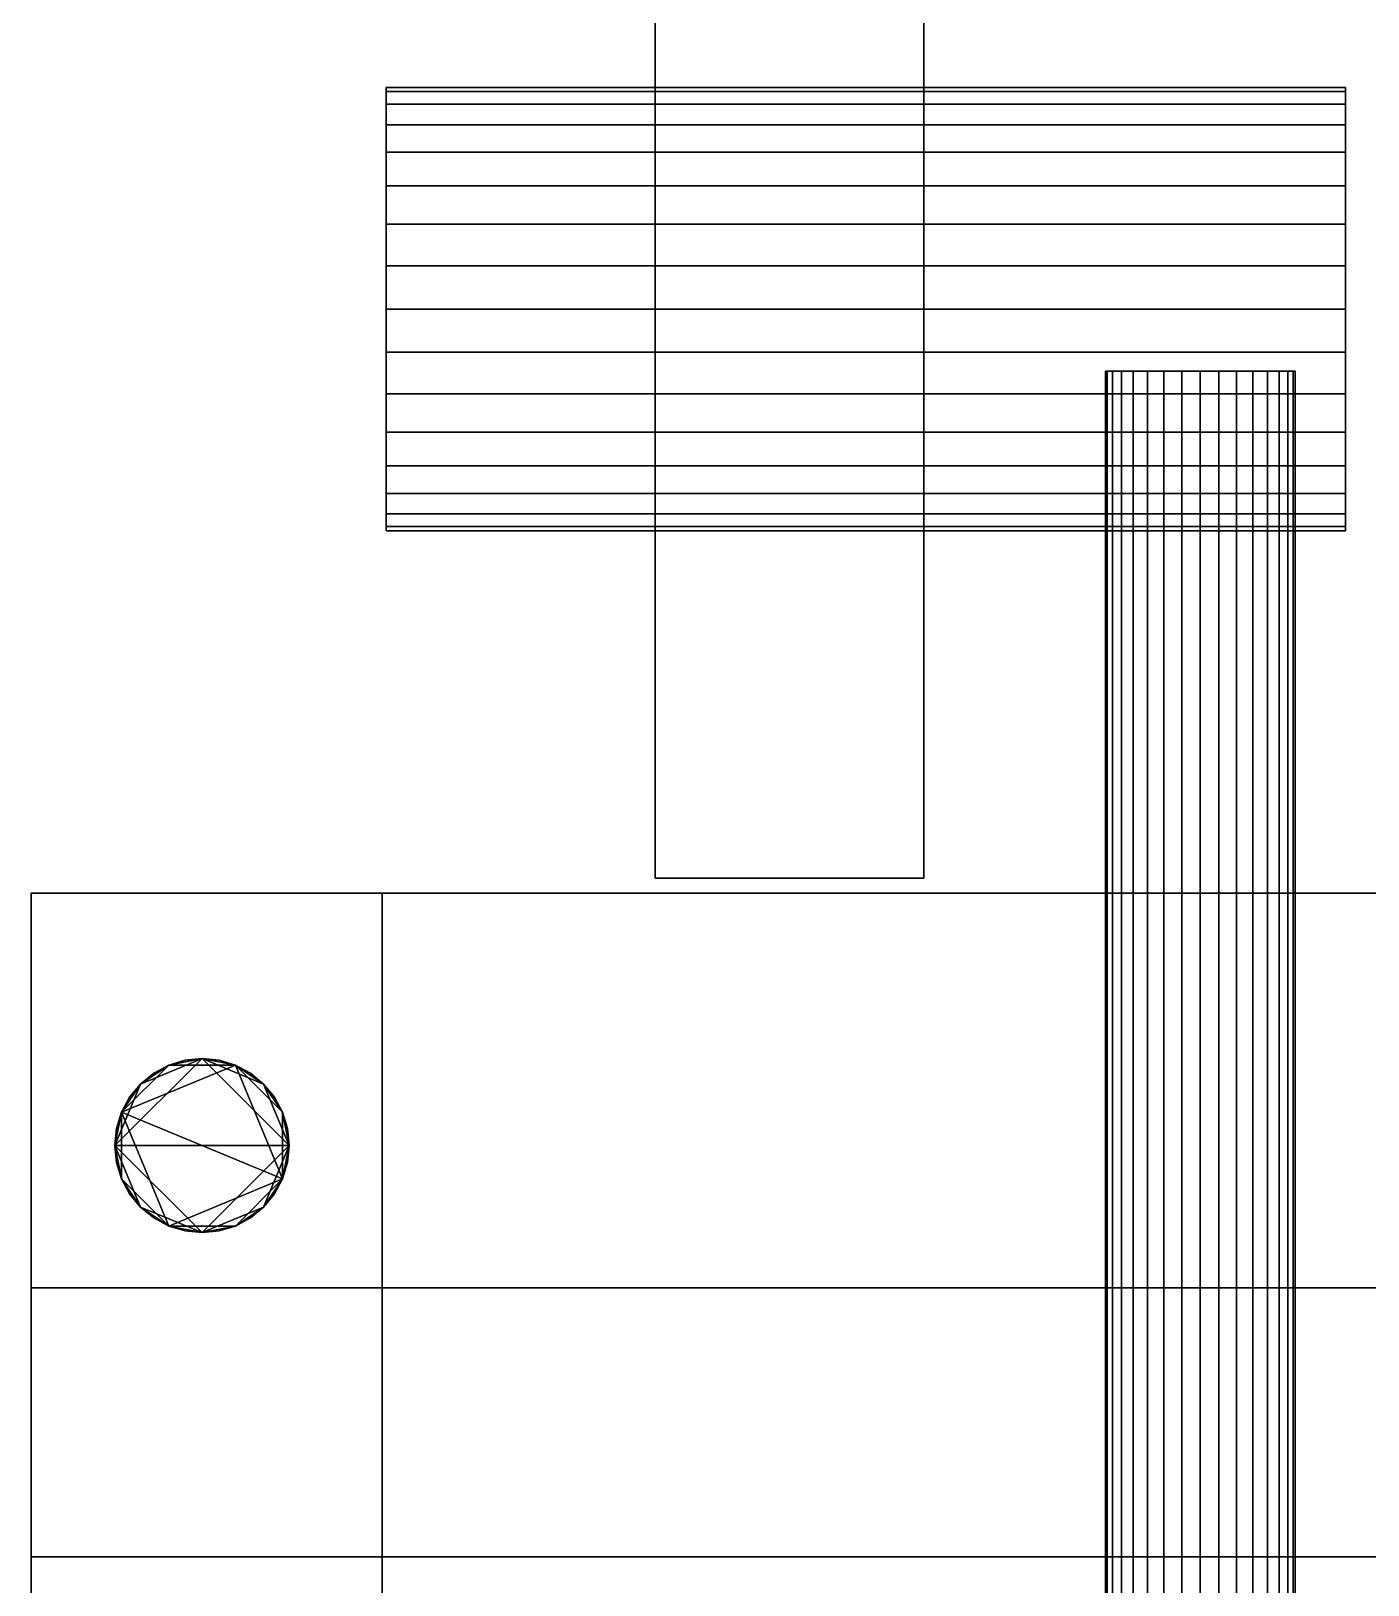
# Model space of a CAD drawing. Header units: metres. Extents: x 0 to 34.6, y -10.7 to 20.6.
# Drawn here: x 0.0989 to 0.1747, y 0.6158 to 0.7039 of the extents above; entities that cross this region are included whole.
import ezdxf

# ---------------------------------------------------------------- set-up
doc = ezdxf.new("R2010")
doc.units = ezdxf.units.M
doc.header["$MEASUREMENT"] = 0
doc.layers.get('0').update_dxf_attribs({"linetype": 'CONTINUOUS'})

msp = doc.modelspace()

# ---------------------------------------------------------------- linework, layer by layer
for points in [[(0.134305, 2.197049, 2.5), (0.134305, 2.197049, 2.5), (0.134305, 0.655839, 2.5)], [(0.149544, 2.197049, 2.5), (0.134305, 2.197049, 2.5), (0.134305, 0.655839, 2.5), (0.149544, 0.655839, 2.5)], [(0.134305, 2.197049, 2.5), (0.149544, 2.197049, 2.5), (0.149544, 0.655839, 2.5), (0.134305, 0.655839, 2.5)], [(0.119066, 0.699724, 2.5), (0.119066, 0.700439, 2.5), (0.119066, 0.70068, 2.5)], [(0.119066, 0.70068, 2.5), (0.119066, 0.700439, 2.5), (0.119066, 0.699724, 2.5)], [(0.119066, 0.699724, 2.5), (0.119066, 0.70068, 2.5), (0.119066, 0.699724, 2.5)], [(0.173447, 0.70068, 2.5), (0.173447, 0.700439, 2.5), (0.119066, 0.700439, 2.5), (0.119066, 0.70068, 2.5)], [(0.173447, 0.700439, 2.5), (0.173447, 0.70068, 2.5), (0.119066, 0.70068, 2.5), (0.119066, 0.700439, 2.5)], [(0.119066, 0.699724, 2.5), (0.119066, 0.700439, 2.5), (0.119066, 0.70068, 2.5)], [(0.119066, 0.70068, 2.5), (0.119066, 0.700439, 2.5), (0.119066, 0.699724, 2.5)], [(0.119066, 0.699724, 2.5), (0.119066, 0.70068, 2.5), (0.119066, 0.699724, 2.5)], [(0.173447, 0.70068, 2.5), (0.173447, 0.700439, 2.5), (0.119066, 0.700439, 2.5), (0.119066, 0.70068, 2.5)], [(0.173447, 0.700439, 2.5), (0.173447, 0.70068, 2.5), (0.119066, 0.70068, 2.5), (0.119066, 0.700439, 2.5)], [(0.173447, 0.700439, 2.5), (0.173447, 0.699724, 2.5), (0.119066, 0.699724, 2.5), (0.119066, 0.700439, 2.5)], [(0.173447, 0.699724, 2.5), (0.173447, 0.700439, 2.5), (0.119066, 0.700439, 2.5), (0.119066, 0.699724, 2.5)], [(0.173447, 0.700439, 2.5), (0.173447, 0.699724, 2.5), (0.119066, 0.699724, 2.5), (0.119066, 0.700439, 2.5)], [(0.173447, 0.699724, 2.5), (0.173447, 0.700439, 2.5), (0.119066, 0.700439, 2.5), (0.119066, 0.699724, 2.5)], [(0.173447, 0.699724, 2.5), (0.173447, 0.700439, 2.5), (0.173447, 0.70068, 2.5)], [(0.173447, 0.70068, 2.5), (0.173447, 0.700439, 2.5), (0.173447, 0.699724, 2.5)], [(0.173447, 0.696999, 2.5), (0.173447, 0.699724, 2.5), (0.173447, 0.70068, 2.5)], [(0.173447, 0.70068, 2.5), (0.173447, 0.699724, 2.5), (0.173447, 0.696999, 2.5)], [(0.173447, 0.68811, 2.5), (0.173447, 0.696999, 2.5), (0.173447, 0.70068, 2.5)], [(0.173447, 0.70068, 2.5), (0.173447, 0.696999, 2.5), (0.173447, 0.68811, 2.5)], [(0.173447, 0.68811, 2.5), (0.173447, 0.70068, 2.5), (0.173447, 0.68811, 2.5)], [(0.173447, 0.699724, 2.5), (0.173447, 0.700439, 2.5), (0.173447, 0.70068, 2.5)], [(0.173447, 0.70068, 2.5), (0.173447, 0.700439, 2.5), (0.173447, 0.699724, 2.5)], [(0.173447, 0.696999, 2.5), (0.173447, 0.699724, 2.5), (0.173447, 0.70068, 2.5)], [(0.173447, 0.70068, 2.5), (0.173447, 0.699724, 2.5), (0.173447, 0.696999, 2.5)], [(0.173447, 0.68811, 2.5), (0.173447, 0.696999, 2.5), (0.173447, 0.70068, 2.5)], [(0.173447, 0.70068, 2.5), (0.173447, 0.696999, 2.5), (0.173447, 0.68811, 2.5)], [(0.173447, 0.68811, 2.5), (0.173447, 0.70068, 2.5), (0.173447, 0.68811, 2.5)], [(0.119066, 0.696999, 2.5), (0.119066, 0.698562, 2.5), (0.119066, 0.699724, 2.5)], [(0.119066, 0.699724, 2.5), (0.119066, 0.698562, 2.5), (0.119066, 0.696999, 2.5)], [(0.119066, 0.692921, 2.5), (0.119066, 0.696999, 2.5), (0.119066, 0.699724, 2.5)], [(0.119066, 0.699724, 2.5), (0.119066, 0.696999, 2.5), (0.119066, 0.692921, 2.5)], [(0.119066, 0.6833, 2.5), (0.119066, 0.692921, 2.5), (0.119066, 0.699724, 2.5)], [(0.119066, 0.699724, 2.5), (0.119066, 0.699724, 2.5), (0.119066, 0.692921, 2.5)], [(0.119066, 0.6833, 2.5), (0.119066, 0.699724, 2.5), (0.119066, 0.692921, 2.5)], [(0.173447, 0.699724, 2.5), (0.173447, 0.698562, 2.5), (0.119066, 0.698562, 2.5), (0.119066, 0.699724, 2.5)], [(0.173447, 0.698562, 2.5), (0.173447, 0.699724, 2.5), (0.119066, 0.699724, 2.5), (0.119066, 0.698562, 2.5)], [(0.119066, 0.696999, 2.5), (0.119066, 0.698562, 2.5), (0.119066, 0.699724, 2.5)], [(0.119066, 0.699724, 2.5), (0.119066, 0.698562, 2.5), (0.119066, 0.696999, 2.5)], [(0.119066, 0.692921, 2.5), (0.119066, 0.696999, 2.5), (0.119066, 0.699724, 2.5)], [(0.119066, 0.699724, 2.5), (0.119066, 0.696999, 2.5), (0.119066, 0.692921, 2.5)], [(0.119066, 0.6833, 2.5), (0.119066, 0.692921, 2.5), (0.119066, 0.699724, 2.5)], [(0.119066, 0.699724, 2.5), (0.119066, 0.699724, 2.5), (0.119066, 0.692921, 2.5)], [(0.119066, 0.6833, 2.5), (0.119066, 0.699724, 2.5), (0.119066, 0.692921, 2.5)], [(0.173447, 0.699724, 2.5), (0.173447, 0.698562, 2.5), (0.119066, 0.698562, 2.5), (0.119066, 0.699724, 2.5)], [(0.173447, 0.698562, 2.5), (0.173447, 0.699724, 2.5), (0.119066, 0.699724, 2.5), (0.119066, 0.698562, 2.5)], [(0.173447, 0.696999, 2.5), (0.173447, 0.698562, 2.5), (0.173447, 0.699724, 2.5)], [(0.173447, 0.699724, 2.5), (0.173447, 0.698562, 2.5), (0.173447, 0.696999, 2.5)], [(0.173447, 0.696999, 2.5), (0.173447, 0.698562, 2.5), (0.173447, 0.699724, 2.5)], [(0.173447, 0.699724, 2.5), (0.173447, 0.698562, 2.5), (0.173447, 0.696999, 2.5)], [(0.173447, 0.698562, 2.5), (0.173447, 0.696999, 2.5), (0.119066, 0.696999, 2.5), (0.119066, 0.698562, 2.5)], [(0.173447, 0.696999, 2.5), (0.173447, 0.698562, 2.5), (0.119066, 0.698562, 2.5), (0.119066, 0.696999, 2.5)], [(0.173447, 0.698562, 2.5), (0.173447, 0.696999, 2.5), (0.119066, 0.696999, 2.5), (0.119066, 0.698562, 2.5)], [(0.173447, 0.696999, 2.5), (0.173447, 0.698562, 2.5), (0.119066, 0.698562, 2.5), (0.119066, 0.696999, 2.5)], [(0.119066, 0.692921, 2.5), (0.119066, 0.695094, 2.5), (0.119066, 0.696999, 2.5)], [(0.119066, 0.696999, 2.5), (0.119066, 0.695094, 2.5), (0.119066, 0.692921, 2.5)], [(0.173447, 0.696999, 2.5), (0.173447, 0.695094, 2.5), (0.119066, 0.695094, 2.5), (0.119066, 0.696999, 2.5)], [(0.173447, 0.695094, 2.5), (0.173447, 0.696999, 2.5), (0.119066, 0.696999, 2.5), (0.119066, 0.695094, 2.5)], [(0.119066, 0.692921, 2.5), (0.119066, 0.695094, 2.5), (0.119066, 0.696999, 2.5)], [(0.119066, 0.696999, 2.5), (0.119066, 0.695094, 2.5), (0.119066, 0.692921, 2.5)], [(0.173447, 0.696999, 2.5), (0.173447, 0.695094, 2.5), (0.119066, 0.695094, 2.5), (0.119066, 0.696999, 2.5)], [(0.173447, 0.695094, 2.5), (0.173447, 0.696999, 2.5), (0.119066, 0.696999, 2.5), (0.119066, 0.695094, 2.5)], [(0.173447, 0.692921, 2.5), (0.173447, 0.695094, 2.5), (0.173447, 0.696999, 2.5)], [(0.173447, 0.696999, 2.5), (0.173447, 0.695094, 2.5), (0.173447, 0.692921, 2.5)], [(0.173447, 0.68811, 2.5), (0.173447, 0.692921, 2.5), (0.173447, 0.696999, 2.5)], [(0.173447, 0.696999, 2.5), (0.173447, 0.692921, 2.5), (0.173447, 0.68811, 2.5)], [(0.173447, 0.692921, 2.5), (0.173447, 0.695094, 2.5), (0.173447, 0.696999, 2.5)], [(0.173447, 0.696999, 2.5), (0.173447, 0.695094, 2.5), (0.173447, 0.692921, 2.5)], [(0.173447, 0.68811, 2.5), (0.173447, 0.692921, 2.5), (0.173447, 0.696999, 2.5)], [(0.173447, 0.696999, 2.5), (0.173447, 0.692921, 2.5), (0.173447, 0.68811, 2.5)], [(0.173447, 0.692921, 2.5), (0.173447, 0.695094, 2.5), (0.119066, 0.695094, 2.5), (0.119066, 0.692921, 2.5)], [(0.173447, 0.695094, 2.5), (0.173447, 0.692921, 2.5), (0.119066, 0.692921, 2.5), (0.119066, 0.695094, 2.5)], [(0.173447, 0.692921, 2.5), (0.173447, 0.695094, 2.5), (0.119066, 0.695094, 2.5), (0.119066, 0.692921, 2.5)], [(0.173447, 0.695094, 2.5), (0.173447, 0.692921, 2.5), (0.119066, 0.692921, 2.5), (0.119066, 0.695094, 2.5)], [(0.119066, 0.692921, 2.5), (0.119066, 0.690562, 2.5), (0.119066, 0.68811, 2.5)], [(0.119066, 0.68811, 2.5), (0.119066, 0.690562, 2.5), (0.119066, 0.692921, 2.5)], [(0.119066, 0.692921, 2.5), (0.119066, 0.68811, 2.5), (0.119066, 0.6833, 2.5)], [(0.119066, 0.6833, 2.5), (0.119066, 0.68811, 2.5), (0.119066, 0.692921, 2.5)], [(0.119066, 0.692921, 2.5), (0.119066, 0.6833, 2.5), (0.119066, 0.676497, 2.5)], [(0.119066, 0.692921, 2.5), (0.119066, 0.676497, 2.5), (0.119066, 0.6833, 2.5)], [(0.173447, 0.690562, 2.5), (0.173447, 0.692921, 2.5), (0.119066, 0.692921, 2.5), (0.119066, 0.690562, 2.5)], [(0.173447, 0.692921, 2.5), (0.173447, 0.690562, 2.5), (0.119066, 0.690562, 2.5), (0.119066, 0.692921, 2.5)], [(0.119066, 0.692921, 2.5), (0.119066, 0.690562, 2.5), (0.119066, 0.68811, 2.5)], [(0.119066, 0.68811, 2.5), (0.119066, 0.690562, 2.5), (0.119066, 0.692921, 2.5)], [(0.119066, 0.692921, 2.5), (0.119066, 0.68811, 2.5), (0.119066, 0.6833, 2.5)], [(0.119066, 0.6833, 2.5), (0.119066, 0.68811, 2.5), (0.119066, 0.692921, 2.5)], [(0.119066, 0.692921, 2.5), (0.119066, 0.6833, 2.5), (0.119066, 0.676497, 2.5)], [(0.119066, 0.692921, 2.5), (0.119066, 0.676497, 2.5), (0.119066, 0.6833, 2.5)], [(0.173447, 0.690562, 2.5), (0.173447, 0.692921, 2.5), (0.119066, 0.692921, 2.5), (0.119066, 0.690562, 2.5)], [(0.173447, 0.692921, 2.5), (0.173447, 0.690562, 2.5), (0.119066, 0.690562, 2.5), (0.119066, 0.692921, 2.5)], [(0.173447, 0.68811, 2.5), (0.173447, 0.690562, 2.5), (0.173447, 0.692921, 2.5)], [(0.173447, 0.692921, 2.5), (0.173447, 0.690562, 2.5), (0.173447, 0.68811, 2.5)], [(0.173447, 0.68811, 2.5), (0.173447, 0.690562, 2.5), (0.173447, 0.692921, 2.5)], [(0.173447, 0.692921, 2.5), (0.173447, 0.690562, 2.5), (0.173447, 0.68811, 2.5)], [(0.173447, 0.690562, 2.5), (0.173447, 0.68811, 2.5), (0.119066, 0.68811, 2.5), (0.119066, 0.690562, 2.5)], [(0.173447, 0.68811, 2.5), (0.173447, 0.690562, 2.5), (0.119066, 0.690562, 2.5), (0.119066, 0.68811, 2.5)], [(0.173447, 0.690562, 2.5), (0.173447, 0.68811, 2.5), (0.119066, 0.68811, 2.5), (0.119066, 0.690562, 2.5)], [(0.173447, 0.68811, 2.5), (0.173447, 0.690562, 2.5), (0.119066, 0.690562, 2.5), (0.119066, 0.68811, 2.5)], [(0.119066, 0.68811, 2.5), (0.119066, 0.685658, 2.5), (0.119066, 0.6833, 2.5)], [(0.119066, 0.6833, 2.5), (0.119066, 0.685658, 2.5), (0.119066, 0.68811, 2.5)], [(0.173447, 0.685658, 2.5), (0.173447, 0.68811, 2.5), (0.119066, 0.68811, 2.5), (0.119066, 0.685658, 2.5)], [(0.173447, 0.68811, 2.5), (0.173447, 0.685658, 2.5), (0.119066, 0.685658, 2.5), (0.119066, 0.68811, 2.5)], [(0.119066, 0.68811, 2.5), (0.119066, 0.685658, 2.5), (0.119066, 0.6833, 2.5)], [(0.119066, 0.6833, 2.5), (0.119066, 0.685658, 2.5), (0.119066, 0.68811, 2.5)], [(0.173447, 0.685658, 2.5), (0.173447, 0.68811, 2.5), (0.119066, 0.68811, 2.5), (0.119066, 0.685658, 2.5)], [(0.173447, 0.68811, 2.5), (0.173447, 0.685658, 2.5), (0.119066, 0.685658, 2.5), (0.119066, 0.68811, 2.5)], [(0.173447, 0.68811, 2.5), (0.173447, 0.685658, 2.5), (0.173447, 0.6833, 2.5)], [(0.173447, 0.6833, 2.5), (0.173447, 0.685658, 2.5), (0.173447, 0.68811, 2.5)], [(0.173447, 0.68811, 2.5), (0.173447, 0.6833, 2.5), (0.173447, 0.679221, 2.5)], [(0.173447, 0.679221, 2.5), (0.173447, 0.6833, 2.5), (0.173447, 0.68811, 2.5)], [(0.173447, 0.68811, 2.5), (0.173447, 0.679221, 2.5), (0.173447, 0.67554, 2.5)], [(0.173447, 0.67554, 2.5), (0.173447, 0.679221, 2.5), (0.173447, 0.68811, 2.5)], [(0.173447, 0.68811, 2.5), (0.173447, 0.67554, 2.5), (0.173447, 0.68811, 2.5)], [(0.173447, 0.68811, 2.5), (0.173447, 0.685658, 2.5), (0.173447, 0.6833, 2.5)], [(0.173447, 0.6833, 2.5), (0.173447, 0.685658, 2.5), (0.173447, 0.68811, 2.5)], [(0.173447, 0.68811, 2.5), (0.173447, 0.6833, 2.5), (0.173447, 0.679221, 2.5)], [(0.173447, 0.679221, 2.5), (0.173447, 0.6833, 2.5), (0.173447, 0.68811, 2.5)], [(0.173447, 0.68811, 2.5), (0.173447, 0.679221, 2.5), (0.173447, 0.67554, 2.5)], [(0.173447, 0.67554, 2.5), (0.173447, 0.679221, 2.5), (0.173447, 0.68811, 2.5)], [(0.173447, 0.68811, 2.5), (0.173447, 0.67554, 2.5), (0.173447, 0.68811, 2.5)], [(0.173447, 0.685658, 2.5), (0.173447, 0.6833, 2.5), (0.119066, 0.6833, 2.5), (0.119066, 0.685658, 2.5)], [(0.173447, 0.6833, 2.5), (0.173447, 0.685658, 2.5), (0.119066, 0.685658, 2.5), (0.119066, 0.6833, 2.5)], [(0.173447, 0.685658, 2.5), (0.173447, 0.6833, 2.5), (0.119066, 0.6833, 2.5), (0.119066, 0.685658, 2.5)], [(0.173447, 0.6833, 2.5), (0.173447, 0.685658, 2.5), (0.119066, 0.685658, 2.5), (0.119066, 0.6833, 2.5)], [(0.160246, 0.684592, 2.5), (0.15994, 0.684592, 2.5), (0.159837, 0.684592, 2.5)], [(0.159837, 0.684592, 2.5), (0.15994, 0.684592, 2.5), (0.160246, 0.684592, 2.5)], [(0.161412, 0.684592, 2.5), (0.160246, 0.684592, 2.5), (0.159837, 0.684592, 2.5)], [(0.159837, 0.684592, 2.5), (0.160246, 0.684592, 2.5), (0.161412, 0.684592, 2.5)], [(0.165214, 0.684592, 2.5), (0.161412, 0.684592, 2.5), (0.159837, 0.684592, 2.5)], [(0.159837, 0.684592, 2.5), (0.161412, 0.684592, 2.5), (0.165214, 0.684592, 2.5)], [(0.165214, 0.684592, 2.5), (0.159837, 0.684592, 2.5), (0.165214, 0.684592, 2.5)], [(0.160246, 0.684592, 2.5), (0.15994, 0.684592, 2.5), (0.159837, 0.684592, 2.5)], [(0.159837, 0.684592, 2.5), (0.15994, 0.684592, 2.5), (0.160246, 0.684592, 2.5)], [(0.161412, 0.684592, 2.5), (0.160246, 0.684592, 2.5), (0.159837, 0.684592, 2.5)], [(0.159837, 0.684592, 2.5), (0.160246, 0.684592, 2.5), (0.161412, 0.684592, 2.5)], [(0.165214, 0.684592, 2.5), (0.161412, 0.684592, 2.5), (0.159837, 0.684592, 2.5)], [(0.159837, 0.684592, 2.5), (0.161412, 0.684592, 2.5), (0.165214, 0.684592, 2.5)], [(0.165214, 0.684592, 2.5), (0.159837, 0.684592, 2.5), (0.165214, 0.684592, 2.5)], [(0.15994, 0.568292, 2.5), (0.159837, 0.568292, 2.5), (0.159837, 0.684592, 2.5), (0.15994, 0.684592, 2.5)], [(0.159837, 0.568292, 2.5), (0.15994, 0.568292, 2.5), (0.15994, 0.684592, 2.5), (0.159837, 0.684592, 2.5)], [(0.15994, 0.568292, 2.5), (0.159837, 0.568292, 2.5), (0.159837, 0.684592, 2.5), (0.15994, 0.684592, 2.5)], [(0.159837, 0.568292, 2.5), (0.15994, 0.568292, 2.5), (0.15994, 0.684592, 2.5), (0.159837, 0.684592, 2.5)], [(0.160246, 0.568292, 2.5), (0.15994, 0.568292, 2.5), (0.15994, 0.684592, 2.5), (0.160246, 0.684592, 2.5)], [(0.15994, 0.568292, 2.5), (0.160246, 0.568292, 2.5), (0.160246, 0.684592, 2.5), (0.15994, 0.684592, 2.5)], [(0.160246, 0.568292, 2.5), (0.15994, 0.568292, 2.5), (0.15994, 0.684592, 2.5), (0.160246, 0.684592, 2.5)], [(0.15994, 0.568292, 2.5), (0.160246, 0.568292, 2.5), (0.160246, 0.684592, 2.5), (0.15994, 0.684592, 2.5)], [(0.161412, 0.684592, 2.5), (0.160743, 0.684592, 2.5), (0.160246, 0.684592, 2.5)], [(0.160246, 0.684592, 2.5), (0.160743, 0.684592, 2.5), (0.161412, 0.684592, 2.5)], [(0.161412, 0.684592, 2.5), (0.160743, 0.684592, 2.5), (0.160246, 0.684592, 2.5)], [(0.160246, 0.684592, 2.5), (0.160743, 0.684592, 2.5), (0.161412, 0.684592, 2.5)], [(0.160743, 0.568292, 2.5), (0.160246, 0.568292, 2.5), (0.160246, 0.684592, 2.5), (0.160743, 0.684592, 2.5)], [(0.160246, 0.568292, 2.5), (0.160743, 0.568292, 2.5), (0.160743, 0.684592, 2.5), (0.160246, 0.684592, 2.5)], [(0.160743, 0.568292, 2.5), (0.160246, 0.568292, 2.5), (0.160246, 0.684592, 2.5), (0.160743, 0.684592, 2.5)], [(0.160246, 0.568292, 2.5), (0.160743, 0.568292, 2.5), (0.160743, 0.684592, 2.5), (0.160246, 0.684592, 2.5)], [(0.161412, 0.568292, 2.5), (0.160743, 0.568292, 2.5), (0.160743, 0.684592, 2.5), (0.161412, 0.684592, 2.5)], [(0.161412, 0.568292, 2.5), (0.160743, 0.568292, 2.5), (0.160743, 0.684592, 2.5), (0.161412, 0.684592, 2.5)], [(0.160743, 0.568292, 2.5), (0.161412, 0.568292, 2.5), (0.161412, 0.684592, 2.5), (0.160743, 0.684592, 2.5)], [(0.160743, 0.568292, 2.5), (0.161412, 0.568292, 2.5), (0.161412, 0.684592, 2.5), (0.160743, 0.684592, 2.5)], [(0.163156, 0.684592, 2.5), (0.162226, 0.684592, 2.5), (0.161412, 0.684592, 2.5)], [(0.161412, 0.684592, 2.5), (0.162226, 0.684592, 2.5), (0.163156, 0.684592, 2.5)], [(0.165214, 0.684592, 2.5), (0.163156, 0.684592, 2.5), (0.161412, 0.684592, 2.5)], [(0.161412, 0.684592, 2.5), (0.163156, 0.684592, 2.5), (0.165214, 0.684592, 2.5)], [(0.163156, 0.684592, 2.5), (0.162226, 0.684592, 2.5), (0.161412, 0.684592, 2.5)], [(0.161412, 0.684592, 2.5), (0.162226, 0.684592, 2.5), (0.163156, 0.684592, 2.5)], [(0.165214, 0.684592, 2.5), (0.163156, 0.684592, 2.5), (0.161412, 0.684592, 2.5)], [(0.161412, 0.684592, 2.5), (0.163156, 0.684592, 2.5), (0.165214, 0.684592, 2.5)], [(0.162226, 0.568292, 2.5), (0.161412, 0.568292, 2.5), (0.161412, 0.684592, 2.5), (0.162226, 0.684592, 2.5)], [(0.162226, 0.568292, 2.5), (0.161412, 0.568292, 2.5), (0.161412, 0.684592, 2.5), (0.162226, 0.684592, 2.5)], [(0.161412, 0.568292, 2.5), (0.162226, 0.568292, 2.5), (0.162226, 0.684592, 2.5), (0.161412, 0.684592, 2.5)], [(0.161412, 0.568292, 2.5), (0.162226, 0.568292, 2.5), (0.162226, 0.684592, 2.5), (0.161412, 0.684592, 2.5)], [(0.163156, 0.568292, 2.5), (0.162226, 0.568292, 2.5), (0.162226, 0.684592, 2.5), (0.163156, 0.684592, 2.5)], [(0.163156, 0.568292, 2.5), (0.162226, 0.568292, 2.5), (0.162226, 0.684592, 2.5), (0.163156, 0.684592, 2.5)], [(0.162226, 0.568292, 2.5), (0.163156, 0.568292, 2.5), (0.163156, 0.684592, 2.5), (0.162226, 0.684592, 2.5)], [(0.162226, 0.568292, 2.5), (0.163156, 0.568292, 2.5), (0.163156, 0.684592, 2.5), (0.162226, 0.684592, 2.5)], [(0.165214, 0.684592, 2.5), (0.164165, 0.684592, 2.5), (0.163156, 0.684592, 2.5)], [(0.163156, 0.684592, 2.5), (0.164165, 0.684592, 2.5), (0.165214, 0.684592, 2.5)], [(0.165214, 0.684592, 2.5), (0.164165, 0.684592, 2.5), (0.163156, 0.684592, 2.5)], [(0.163156, 0.684592, 2.5), (0.164165, 0.684592, 2.5), (0.165214, 0.684592, 2.5)], [(0.164165, 0.568292, 2.5), (0.163156, 0.568292, 2.5), (0.163156, 0.684592, 2.5), (0.164165, 0.684592, 2.5)], [(0.164165, 0.568292, 2.5), (0.163156, 0.568292, 2.5), (0.163156, 0.684592, 2.5), (0.164165, 0.684592, 2.5)], [(0.163156, 0.568292, 2.5), (0.164165, 0.568292, 2.5), (0.164165, 0.684592, 2.5), (0.163156, 0.684592, 2.5)], [(0.163156, 0.568292, 2.5), (0.164165, 0.568292, 2.5), (0.164165, 0.684592, 2.5), (0.163156, 0.684592, 2.5)], [(0.165214, 0.568292, 2.5), (0.164165, 0.568292, 2.5), (0.164165, 0.684592, 2.5), (0.165214, 0.684592, 2.5)], [(0.165214, 0.568292, 2.5), (0.164165, 0.568292, 2.5), (0.164165, 0.684592, 2.5), (0.165214, 0.684592, 2.5)], [(0.164165, 0.568292, 2.5), (0.165214, 0.568292, 2.5), (0.165214, 0.684592, 2.5), (0.164165, 0.684592, 2.5)], [(0.164165, 0.568292, 2.5), (0.165214, 0.568292, 2.5), (0.165214, 0.684592, 2.5), (0.164165, 0.684592, 2.5)], [(0.165214, 0.684592, 2.5), (0.166263, 0.684592, 2.5), (0.167271, 0.684592, 2.5)], [(0.167271, 0.684592, 2.5), (0.166263, 0.684592, 2.5), (0.165214, 0.684592, 2.5)], [(0.165214, 0.684592, 2.5), (0.167271, 0.684592, 2.5), (0.169016, 0.684592, 2.5)], [(0.169016, 0.684592, 2.5), (0.167271, 0.684592, 2.5), (0.165214, 0.684592, 2.5)], [(0.165214, 0.684592, 2.5), (0.169016, 0.684592, 2.5), (0.170591, 0.684592, 2.5)], [(0.170591, 0.684592, 2.5), (0.169016, 0.684592, 2.5), (0.165214, 0.684592, 2.5)], [(0.165214, 0.684592, 2.5), (0.170591, 0.684592, 2.5), (0.165214, 0.684592, 2.5)], [(0.165214, 0.684592, 2.5), (0.166263, 0.684592, 2.5), (0.167271, 0.684592, 2.5)], [(0.167271, 0.684592, 2.5), (0.166263, 0.684592, 2.5), (0.165214, 0.684592, 2.5)], [(0.165214, 0.684592, 2.5), (0.167271, 0.684592, 2.5), (0.169016, 0.684592, 2.5)], [(0.169016, 0.684592, 2.5), (0.167271, 0.684592, 2.5), (0.165214, 0.684592, 2.5)], [(0.165214, 0.684592, 2.5), (0.169016, 0.684592, 2.5), (0.170591, 0.684592, 2.5)], [(0.170591, 0.684592, 2.5), (0.169016, 0.684592, 2.5), (0.165214, 0.684592, 2.5)], [(0.165214, 0.684592, 2.5), (0.170591, 0.684592, 2.5), (0.165214, 0.684592, 2.5)], [(0.165214, 0.568292, 2.5), (0.166263, 0.568292, 2.5), (0.166263, 0.684592, 2.5), (0.165214, 0.684592, 2.5)], [(0.166263, 0.568292, 2.5), (0.165214, 0.568292, 2.5), (0.165214, 0.684592, 2.5), (0.166263, 0.684592, 2.5)], [(0.166263, 0.568292, 2.5), (0.165214, 0.568292, 2.5), (0.165214, 0.684592, 2.5), (0.166263, 0.684592, 2.5)], [(0.165214, 0.568292, 2.5), (0.166263, 0.568292, 2.5), (0.166263, 0.684592, 2.5), (0.165214, 0.684592, 2.5)], [(0.166263, 0.568292, 2.5), (0.167271, 0.568292, 2.5), (0.167271, 0.684592, 2.5), (0.166263, 0.684592, 2.5)], [(0.167271, 0.568292, 2.5), (0.166263, 0.568292, 2.5), (0.166263, 0.684592, 2.5), (0.167271, 0.684592, 2.5)], [(0.167271, 0.568292, 2.5), (0.166263, 0.568292, 2.5), (0.166263, 0.684592, 2.5), (0.167271, 0.684592, 2.5)], [(0.166263, 0.568292, 2.5), (0.167271, 0.568292, 2.5), (0.167271, 0.684592, 2.5), (0.166263, 0.684592, 2.5)], [(0.167271, 0.684592, 2.5), (0.168201, 0.684592, 2.5), (0.169016, 0.684592, 2.5)], [(0.169016, 0.684592, 2.5), (0.168201, 0.684592, 2.5), (0.167271, 0.684592, 2.5)], [(0.167271, 0.684592, 2.5), (0.168201, 0.684592, 2.5), (0.169016, 0.684592, 2.5)], [(0.169016, 0.684592, 2.5), (0.168201, 0.684592, 2.5), (0.167271, 0.684592, 2.5)], [(0.167271, 0.568292, 2.5), (0.168201, 0.568292, 2.5), (0.168201, 0.684592, 2.5), (0.167271, 0.684592, 2.5)], [(0.168201, 0.568292, 2.5), (0.167271, 0.568292, 2.5), (0.167271, 0.684592, 2.5), (0.168201, 0.684592, 2.5)], [(0.168201, 0.568292, 2.5), (0.167271, 0.568292, 2.5), (0.167271, 0.684592, 2.5), (0.168201, 0.684592, 2.5)], [(0.167271, 0.568292, 2.5), (0.168201, 0.568292, 2.5), (0.168201, 0.684592, 2.5), (0.167271, 0.684592, 2.5)], [(0.168201, 0.568292, 2.5), (0.169016, 0.568292, 2.5), (0.169016, 0.684592, 2.5), (0.168201, 0.684592, 2.5)], [(0.169016, 0.568292, 2.5), (0.168201, 0.568292, 2.5), (0.168201, 0.684592, 2.5), (0.169016, 0.684592, 2.5)], [(0.169016, 0.568292, 2.5), (0.168201, 0.568292, 2.5), (0.168201, 0.684592, 2.5), (0.169016, 0.684592, 2.5)], [(0.168201, 0.568292, 2.5), (0.169016, 0.568292, 2.5), (0.169016, 0.684592, 2.5), (0.168201, 0.684592, 2.5)], [(0.169016, 0.684592, 2.5), (0.169684, 0.684592, 2.5), (0.170181, 0.684592, 2.5)], [(0.170181, 0.684592, 2.5), (0.169684, 0.684592, 2.5), (0.169016, 0.684592, 2.5)], [(0.169016, 0.684592, 2.5), (0.170181, 0.684592, 2.5), (0.170591, 0.684592, 2.5)], [(0.170591, 0.684592, 2.5), (0.170181, 0.684592, 2.5), (0.169016, 0.684592, 2.5)], [(0.169016, 0.684592, 2.5), (0.169684, 0.684592, 2.5), (0.170181, 0.684592, 2.5)], [(0.170181, 0.684592, 2.5), (0.169684, 0.684592, 2.5), (0.169016, 0.684592, 2.5)], [(0.169016, 0.684592, 2.5), (0.170181, 0.684592, 2.5), (0.170591, 0.684592, 2.5)], [(0.170591, 0.684592, 2.5), (0.170181, 0.684592, 2.5), (0.169016, 0.684592, 2.5)], [(0.169016, 0.568292, 2.5), (0.169684, 0.568292, 2.5), (0.169684, 0.684592, 2.5), (0.169016, 0.684592, 2.5)], [(0.169684, 0.568292, 2.5), (0.169016, 0.568292, 2.5), (0.169016, 0.684592, 2.5), (0.169684, 0.684592, 2.5)], [(0.169684, 0.568292, 2.5), (0.169016, 0.568292, 2.5), (0.169016, 0.684592, 2.5), (0.169684, 0.684592, 2.5)], [(0.169016, 0.568292, 2.5), (0.169684, 0.568292, 2.5), (0.169684, 0.684592, 2.5), (0.169016, 0.684592, 2.5)], [(0.170181, 0.568292, 2.5), (0.169684, 0.568292, 2.5), (0.169684, 0.684592, 2.5), (0.170181, 0.684592, 2.5)], [(0.169684, 0.568292, 2.5), (0.170181, 0.568292, 2.5), (0.170181, 0.684592, 2.5), (0.169684, 0.684592, 2.5)], [(0.170181, 0.568292, 2.5), (0.169684, 0.568292, 2.5), (0.169684, 0.684592, 2.5), (0.170181, 0.684592, 2.5)], [(0.169684, 0.568292, 2.5), (0.170181, 0.568292, 2.5), (0.170181, 0.684592, 2.5), (0.169684, 0.684592, 2.5)], [(0.170181, 0.684592, 2.5), (0.170487, 0.684592, 2.5), (0.170591, 0.684592, 2.5)], [(0.170591, 0.684592, 2.5), (0.170487, 0.684592, 2.5), (0.170181, 0.684592, 2.5)], [(0.170181, 0.684592, 2.5), (0.170487, 0.684592, 2.5), (0.170591, 0.684592, 2.5)], [(0.170591, 0.684592, 2.5), (0.170487, 0.684592, 2.5), (0.170181, 0.684592, 2.5)], [(0.170181, 0.568292, 2.5), (0.170487, 0.568292, 2.5), (0.170487, 0.684592, 2.5), (0.170181, 0.684592, 2.5)], [(0.170487, 0.568292, 2.5), (0.170181, 0.568292, 2.5), (0.170181, 0.684592, 2.5), (0.170487, 0.684592, 2.5)], [(0.170181, 0.568292, 2.5), (0.170487, 0.568292, 2.5), (0.170487, 0.684592, 2.5), (0.170181, 0.684592, 2.5)], [(0.170487, 0.568292, 2.5), (0.170181, 0.568292, 2.5), (0.170181, 0.684592, 2.5), (0.170487, 0.684592, 2.5)], [(0.170487, 0.568292, 2.5), (0.170591, 0.568292, 2.5), (0.170591, 0.684592, 2.5), (0.170487, 0.684592, 2.5)], [(0.170591, 0.568292, 2.5), (0.170487, 0.568292, 2.5), (0.170487, 0.684592, 2.5), (0.170591, 0.684592, 2.5)], [(0.170487, 0.568292, 2.5), (0.170591, 0.568292, 2.5), (0.170591, 0.684592, 2.5), (0.170487, 0.684592, 2.5)], [(0.170591, 0.568292, 2.5), (0.170487, 0.568292, 2.5), (0.170487, 0.684592, 2.5), (0.170591, 0.684592, 2.5)], [(0.119066, 0.6833, 2.5), (0.119066, 0.681126, 2.5), (0.119066, 0.679221, 2.5)], [(0.119066, 0.679221, 2.5), (0.119066, 0.681126, 2.5), (0.119066, 0.6833, 2.5)], [(0.119066, 0.6833, 2.5), (0.119066, 0.679221, 2.5), (0.119066, 0.676497, 2.5)], [(0.119066, 0.676496, 2.5), (0.119066, 0.679221, 2.5), (0.119066, 0.6833, 2.5)], [(0.119066, 0.676497, 2.5), (0.119066, 0.676496, 2.5), (0.119066, 0.6833, 2.5)], [(0.173447, 0.6833, 2.5), (0.173447, 0.681126, 2.5), (0.119066, 0.681126, 2.5), (0.119066, 0.6833, 2.5)], [(0.173447, 0.681126, 2.5), (0.173447, 0.6833, 2.5), (0.119066, 0.6833, 2.5), (0.119066, 0.681126, 2.5)], [(0.119066, 0.6833, 2.5), (0.119066, 0.681126, 2.5), (0.119066, 0.679221, 2.5)], [(0.119066, 0.679221, 2.5), (0.119066, 0.681126, 2.5), (0.119066, 0.6833, 2.5)], [(0.119066, 0.6833, 2.5), (0.119066, 0.679221, 2.5), (0.119066, 0.676497, 2.5)], [(0.119066, 0.676496, 2.5), (0.119066, 0.679221, 2.5), (0.119066, 0.6833, 2.5)], [(0.119066, 0.676497, 2.5), (0.119066, 0.676496, 2.5), (0.119066, 0.6833, 2.5)], [(0.173447, 0.6833, 2.5), (0.173447, 0.681126, 2.5), (0.119066, 0.681126, 2.5), (0.119066, 0.6833, 2.5)], [(0.173447, 0.681126, 2.5), (0.173447, 0.6833, 2.5), (0.119066, 0.6833, 2.5), (0.119066, 0.681126, 2.5)], [(0.173447, 0.6833, 2.5), (0.173447, 0.681126, 2.5), (0.173447, 0.679221, 2.5)], [(0.173447, 0.679221, 2.5), (0.173447, 0.681126, 2.5), (0.173447, 0.6833, 2.5)], [(0.173447, 0.6833, 2.5), (0.173447, 0.681126, 2.5), (0.173447, 0.679221, 2.5)], [(0.173447, 0.679221, 2.5), (0.173447, 0.681126, 2.5), (0.173447, 0.6833, 2.5)], [(0.173447, 0.681126, 2.5), (0.173447, 0.679221, 2.5), (0.119066, 0.679221, 2.5), (0.119066, 0.681126, 2.5)], [(0.173447, 0.679221, 2.5), (0.173447, 0.681126, 2.5), (0.119066, 0.681126, 2.5), (0.119066, 0.679221, 2.5)], [(0.173447, 0.681126, 2.5), (0.173447, 0.679221, 2.5), (0.119066, 0.679221, 2.5), (0.119066, 0.681126, 2.5)], [(0.173447, 0.679221, 2.5), (0.173447, 0.681126, 2.5), (0.119066, 0.681126, 2.5), (0.119066, 0.679221, 2.5)], [(0.119066, 0.679221, 2.5), (0.119066, 0.677658, 2.5), (0.119066, 0.676497, 2.5)], [(0.119066, 0.676496, 2.5), (0.119066, 0.677658, 2.5), (0.119066, 0.679221, 2.5)], [(0.173447, 0.679221, 2.5), (0.173447, 0.677658, 2.5), (0.119066, 0.677658, 2.5), (0.119066, 0.679221, 2.5)], [(0.173447, 0.677658, 2.5), (0.173447, 0.679221, 2.5), (0.119066, 0.679221, 2.5), (0.119066, 0.677658, 2.5)], [(0.119066, 0.679221, 2.5), (0.119066, 0.677658, 2.5), (0.119066, 0.676497, 2.5)], [(0.119066, 0.676496, 2.5), (0.119066, 0.677658, 2.5), (0.119066, 0.679221, 2.5)], [(0.173447, 0.679221, 2.5), (0.173447, 0.677658, 2.5), (0.119066, 0.677658, 2.5), (0.119066, 0.679221, 2.5)], [(0.173447, 0.677658, 2.5), (0.173447, 0.679221, 2.5), (0.119066, 0.679221, 2.5), (0.119066, 0.677658, 2.5)], [(0.173447, 0.679221, 2.5), (0.173447, 0.677658, 2.5), (0.173447, 0.676496, 2.5)], [(0.173447, 0.676497, 2.5), (0.173447, 0.677658, 2.5), (0.173447, 0.679221, 2.5)], [(0.173447, 0.679221, 2.5), (0.173447, 0.676496, 2.5), (0.173447, 0.67554, 2.5)], [(0.173447, 0.67554, 2.5), (0.173447, 0.676497, 2.5), (0.173447, 0.679221, 2.5)], [(0.173447, 0.679221, 2.5), (0.173447, 0.677658, 2.5), (0.173447, 0.676496, 2.5)], [(0.173447, 0.676497, 2.5), (0.173447, 0.677658, 2.5), (0.173447, 0.679221, 2.5)], [(0.173447, 0.679221, 2.5), (0.173447, 0.676496, 2.5), (0.173447, 0.67554, 2.5)], [(0.173447, 0.67554, 2.5), (0.173447, 0.676497, 2.5), (0.173447, 0.679221, 2.5)], [(0.173447, 0.676496, 2.5), (0.173447, 0.677658, 2.5), (0.119066, 0.677658, 2.5), (0.119066, 0.676496, 2.5)], [(0.173447, 0.677658, 2.5), (0.173447, 0.676497, 2.5), (0.119066, 0.676497, 2.5), (0.119066, 0.677658, 2.5)], [(0.173447, 0.676496, 2.5), (0.173447, 0.677658, 2.5), (0.119066, 0.677658, 2.5), (0.119066, 0.676496, 2.5)], [(0.173447, 0.677658, 2.5), (0.173447, 0.676497, 2.5), (0.119066, 0.676497, 2.5), (0.119066, 0.677658, 2.5)], [(0.119066, 0.676497, 2.5), (0.119066, 0.675781, 2.5), (0.119066, 0.67554, 2.5)], [(0.119066, 0.676497, 2.5), (0.119066, 0.67554, 2.5), (0.119066, 0.676496, 2.5)], [(0.173447, 0.676497, 2.5), (0.173447, 0.675781, 2.5), (0.119066, 0.675781, 2.5), (0.119066, 0.676497, 2.5)], [(0.119066, 0.676497, 2.5), (0.119066, 0.675781, 2.5), (0.119066, 0.67554, 2.5)], [(0.119066, 0.676497, 2.5), (0.119066, 0.67554, 2.5), (0.119066, 0.676496, 2.5)], [(0.173447, 0.676497, 2.5), (0.173447, 0.675781, 2.5), (0.119066, 0.675781, 2.5), (0.119066, 0.676497, 2.5)], [(0.119066, 0.67554, 2.5), (0.119066, 0.675781, 2.5), (0.119066, 0.676496, 2.5)], [(0.173447, 0.675781, 2.5), (0.173447, 0.676496, 2.5), (0.119066, 0.676496, 2.5), (0.119066, 0.675781, 2.5)], [(0.119066, 0.67554, 2.5), (0.119066, 0.675781, 2.5), (0.119066, 0.676496, 2.5)], [(0.173447, 0.675781, 2.5), (0.173447, 0.676496, 2.5), (0.119066, 0.676496, 2.5), (0.119066, 0.675781, 2.5)], [(0.173447, 0.67554, 2.5), (0.173447, 0.675781, 2.5), (0.119066, 0.675781, 2.5), (0.119066, 0.67554, 2.5)], [(0.173447, 0.675781, 2.5), (0.173447, 0.67554, 2.5), (0.119066, 0.67554, 2.5), (0.119066, 0.675781, 2.5)], [(0.173447, 0.67554, 2.5), (0.173447, 0.675781, 2.5), (0.119066, 0.675781, 2.5), (0.119066, 0.67554, 2.5)], [(0.173447, 0.675781, 2.5), (0.173447, 0.67554, 2.5), (0.119066, 0.67554, 2.5), (0.119066, 0.675781, 2.5)], [(0.173447, 0.67554, 2.5), (0.173447, 0.675781, 2.5), (0.173447, 0.676497, 2.5)], [(0.173447, 0.67554, 2.5), (0.173447, 0.675781, 2.5), (0.173447, 0.676497, 2.5)], [(0.173447, 0.676496, 2.5), (0.173447, 0.675781, 2.5), (0.173447, 0.67554, 2.5)], [(0.173447, 0.676496, 2.5), (0.173447, 0.675781, 2.5), (0.173447, 0.67554, 2.5)], [(0.134305, 0.655839, 2.5), (0.149544, 0.655839, 2.5), (0.149544, 0.655839, 2.5), (0.134305, 0.655839, 2.5)], [(0.098933, 0.63262, 2.5), (0.098933, 0.655, 2.5), (0.098933, 0.655, 2.5), (0.098933, 0.63262, 2.5)], [(0.098933, 0.655, 2.5), (0.118844, 0.655, 2.5), (0.118844, 0.655, 2.5), (0.098933, 0.655, 2.5)], [(0.098933, 0.63262, 2.5), (0.098933, 0.655, 2.5), (0.118844, 0.655, 2.5), (0.118844, 0.63262, 2.5)], [(0.098933, 0.63262, 2.5), (0.118844, 0.63262, 2.5), (0.118844, 0.655, 2.5), (0.098933, 0.655, 2.5)], [(0.118844, 0.655, 2.5), (0.199157, 0.655, 2.5), (0.199157, 0.655, 2.5), (0.118844, 0.655, 2.5)], [(0.118844, 0.63262, 2.5), (0.118844, 0.655, 2.5), (0.199157, 0.655, 2.5), (0.199157, 0.63262, 2.5)], [(0.118844, 0.63262, 2.5), (0.199157, 0.63262, 2.5), (0.199157, 0.655, 2.5), (0.118844, 0.655, 2.5)], [(0.103689, 0.640685, 2.5), (0.105134, 0.644175, 2.5), (0.108624, 0.64562, 2.5)], [(0.103689, 0.640685, 2.5), (0.108624, 0.64562, 2.5), (0.113558, 0.640685, 2.5)], [(0.106735, 0.645244, 2.5), (0.105134, 0.644174, 2.5), (0.104065, 0.642574, 2.5)], [(0.110512, 0.645244, 2.5), (0.106735, 0.645244, 2.5), (0.104065, 0.642574, 2.5)], [(0.113182, 0.638797, 2.5), (0.110512, 0.645244, 2.5), (0.104065, 0.642574, 2.5)], [(0.105134, 0.644175, 2.5), (0.106735, 0.645244, 2.5), (0.108624, 0.64562, 2.5)], [(0.105134, 0.644175, 2.5), (0.105882, 0.644788, 2.5), (0.106735, 0.645244, 2.5)], [(0.106735, 0.645244, 2.5), (0.105882, 0.644788, 2.5), (0.105134, 0.644174, 2.5)], [(0.106735, 0.645244, 2.5), (0.105882, 0.644788, 2.5), (0.105882, 0.644788, 2.5), (0.106735, 0.645244, 2.5)], [(0.106735, 0.645244, 2.5), (0.107661, 0.645525, 2.5), (0.108624, 0.64562, 2.5)], [(0.108624, 0.64562, 2.5), (0.107661, 0.645525, 2.5), (0.106735, 0.645244, 2.5)], [(0.110512, 0.645244, 2.5), (0.108624, 0.64562, 2.5), (0.106735, 0.645244, 2.5)], [(0.107661, 0.645525, 2.5), (0.106735, 0.645244, 2.5), (0.106735, 0.645244, 2.5), (0.107661, 0.645525, 2.5)], [(0.108624, 0.64562, 2.5), (0.107661, 0.645525, 2.5), (0.107661, 0.645525, 2.5), (0.108624, 0.64562, 2.5)], [(0.108624, 0.64562, 2.5), (0.109586, 0.645525, 2.5), (0.110512, 0.645244, 2.5)], [(0.108624, 0.64562, 2.5), (0.110512, 0.645244, 2.5), (0.112113, 0.644175, 2.5)], [(0.108624, 0.64562, 2.5), (0.112113, 0.644175, 2.5), (0.113558, 0.640685, 2.5)], [(0.110512, 0.645244, 2.5), (0.109586, 0.645525, 2.5), (0.108624, 0.64562, 2.5)], [(0.109586, 0.645525, 2.5), (0.108624, 0.64562, 2.5), (0.108624, 0.64562, 2.5), (0.109586, 0.645525, 2.5)], [(0.110512, 0.645244, 2.5), (0.109586, 0.645525, 2.5), (0.109586, 0.645525, 2.5), (0.110512, 0.645244, 2.5)], [(0.110512, 0.645244, 2.5), (0.111365, 0.644788, 2.5), (0.112113, 0.644175, 2.5)], [(0.112113, 0.644174, 2.5), (0.111365, 0.644788, 2.5), (0.110512, 0.645244, 2.5)], [(0.113182, 0.642574, 2.5), (0.112113, 0.644174, 2.5), (0.110512, 0.645244, 2.5)], [(0.113182, 0.638797, 2.5), (0.113182, 0.642574, 2.5), (0.110512, 0.645244, 2.5)], [(0.111365, 0.644788, 2.5), (0.110512, 0.645244, 2.5), (0.110512, 0.645244, 2.5), (0.111365, 0.644788, 2.5)], [(0.103689, 0.640685, 2.5), (0.104065, 0.642574, 2.5), (0.105134, 0.644175, 2.5)], [(0.104065, 0.642574, 2.5), (0.104521, 0.643427, 2.5), (0.105134, 0.644175, 2.5)], [(0.105134, 0.644174, 2.5), (0.104521, 0.643427, 2.5), (0.104065, 0.642574, 2.5)], [(0.105134, 0.644175, 2.5), (0.104521, 0.643427, 2.5), (0.104521, 0.643427, 2.5), (0.105134, 0.644174, 2.5)], [(0.105882, 0.644788, 2.5), (0.105134, 0.644175, 2.5), (0.105134, 0.644174, 2.5), (0.105882, 0.644788, 2.5)], [(0.112113, 0.644175, 2.5), (0.111365, 0.644788, 2.5), (0.111365, 0.644788, 2.5), (0.112113, 0.644174, 2.5)], [(0.112113, 0.644175, 2.5), (0.112726, 0.643427, 2.5), (0.113182, 0.642574, 2.5)], [(0.112113, 0.644175, 2.5), (0.113182, 0.642574, 2.5), (0.113558, 0.640685, 2.5)], [(0.112726, 0.643427, 2.5), (0.112113, 0.644175, 2.5), (0.112113, 0.644174, 2.5), (0.112726, 0.643427, 2.5)], [(0.113182, 0.642574, 2.5), (0.112726, 0.643427, 2.5), (0.112113, 0.644174, 2.5)], [(0.104521, 0.643427, 2.5), (0.104065, 0.642574, 2.5), (0.104065, 0.642574, 2.5), (0.104521, 0.643427, 2.5)], [(0.113182, 0.642574, 2.5), (0.112726, 0.643427, 2.5), (0.112726, 0.643427, 2.5), (0.113182, 0.642574, 2.5)], [(0.103689, 0.640685, 2.5), (0.103784, 0.641648, 2.5), (0.104065, 0.642574, 2.5)], [(0.104065, 0.642574, 2.5), (0.103784, 0.641648, 2.5), (0.103689, 0.640685, 2.5)], [(0.104065, 0.642574, 2.5), (0.103689, 0.640685, 2.5), (0.104065, 0.638797, 2.5)], [(0.104065, 0.642574, 2.5), (0.103784, 0.641648, 2.5), (0.103784, 0.641648, 2.5), (0.104065, 0.642574, 2.5)], [(0.104065, 0.642574, 2.5), (0.104065, 0.638797, 2.5), (0.106735, 0.636127, 2.5)], [(0.104065, 0.642574, 2.5), (0.106735, 0.636127, 2.5), (0.113182, 0.638797, 2.5)], [(0.113182, 0.642574, 2.5), (0.113463, 0.641648, 2.5), (0.113558, 0.640685, 2.5)], [(0.113558, 0.640685, 2.5), (0.113463, 0.641648, 2.5), (0.113182, 0.642574, 2.5)], [(0.113182, 0.638797, 2.5), (0.113558, 0.640685, 2.5), (0.113182, 0.642574, 2.5)], [(0.113463, 0.641648, 2.5), (0.113182, 0.642574, 2.5), (0.113182, 0.642574, 2.5), (0.113463, 0.641648, 2.5)], [(0.103784, 0.641648, 2.5), (0.103689, 0.640685, 2.5), (0.103689, 0.640685, 2.5), (0.103784, 0.641648, 2.5)], [(0.113558, 0.640685, 2.5), (0.113463, 0.641648, 2.5), (0.113463, 0.641648, 2.5), (0.113558, 0.640685, 2.5)], [(0.104065, 0.638797, 2.5), (0.103784, 0.639723, 2.5), (0.103689, 0.640685, 2.5)], [(0.105134, 0.637196, 2.5), (0.104065, 0.638797, 2.5), (0.103689, 0.640685, 2.5)], [(0.108624, 0.635751, 2.5), (0.105134, 0.637196, 2.5), (0.103689, 0.640685, 2.5)], [(0.113558, 0.640685, 2.5), (0.108624, 0.635751, 2.5), (0.103689, 0.640685, 2.5)], [(0.103689, 0.640685, 2.5), (0.103784, 0.639723, 2.5), (0.104065, 0.638797, 2.5)], [(0.103689, 0.640685, 2.5), (0.103784, 0.639723, 2.5), (0.103784, 0.639723, 2.5), (0.103689, 0.640685, 2.5)], [(0.113558, 0.640685, 2.5), (0.112113, 0.637196, 2.5), (0.108624, 0.635751, 2.5)], [(0.113558, 0.640685, 2.5), (0.113182, 0.638797, 2.5), (0.112113, 0.637196, 2.5)], [(0.113558, 0.640685, 2.5), (0.113463, 0.639723, 2.5), (0.113182, 0.638797, 2.5)], [(0.113182, 0.638797, 2.5), (0.113463, 0.639723, 2.5), (0.113558, 0.640685, 2.5)], [(0.113463, 0.639723, 2.5), (0.113558, 0.640685, 2.5), (0.113558, 0.640685, 2.5), (0.113463, 0.639723, 2.5)], [(0.103784, 0.639723, 2.5), (0.104065, 0.638797, 2.5), (0.104065, 0.638797, 2.5), (0.103784, 0.639723, 2.5)], [(0.113182, 0.638797, 2.5), (0.113463, 0.639723, 2.5), (0.113463, 0.639723, 2.5), (0.113182, 0.638797, 2.5)], [(0.105134, 0.637196, 2.5), (0.104521, 0.637944, 2.5), (0.104065, 0.638797, 2.5)], [(0.104065, 0.638797, 2.5), (0.104521, 0.637944, 2.5), (0.105134, 0.637196, 2.5)], [(0.104065, 0.638797, 2.5), (0.105134, 0.637196, 2.5), (0.106735, 0.636127, 2.5)], [(0.104065, 0.638797, 2.5), (0.104521, 0.637944, 2.5), (0.104521, 0.637944, 2.5), (0.104065, 0.638797, 2.5)], [(0.106735, 0.636127, 2.5), (0.110512, 0.636127, 2.5), (0.113182, 0.638797, 2.5)], [(0.110512, 0.636127, 2.5), (0.112113, 0.637196, 2.5), (0.113182, 0.638797, 2.5)], [(0.113182, 0.638797, 2.5), (0.112726, 0.637944, 2.5), (0.112113, 0.637196, 2.5)], [(0.112113, 0.637196, 2.5), (0.112726, 0.637944, 2.5), (0.113182, 0.638797, 2.5)], [(0.112726, 0.637944, 2.5), (0.113182, 0.638797, 2.5), (0.113182, 0.638797, 2.5), (0.112726, 0.637944, 2.5)], [(0.104521, 0.637944, 2.5), (0.105134, 0.637196, 2.5), (0.105134, 0.637196, 2.5), (0.104521, 0.637944, 2.5)], [(0.112113, 0.637196, 2.5), (0.112726, 0.637944, 2.5), (0.112726, 0.637944, 2.5), (0.112113, 0.637196, 2.5)], [(0.106735, 0.636127, 2.5), (0.105882, 0.636583, 2.5), (0.105134, 0.637196, 2.5)], [(0.108624, 0.635751, 2.5), (0.106735, 0.636127, 2.5), (0.105134, 0.637196, 2.5)], [(0.105134, 0.637196, 2.5), (0.105882, 0.636583, 2.5), (0.106735, 0.636127, 2.5)], [(0.105134, 0.637196, 2.5), (0.105882, 0.636583, 2.5), (0.105882, 0.636583, 2.5), (0.105134, 0.637196, 2.5)], [(0.112113, 0.637196, 2.5), (0.110512, 0.636127, 2.5), (0.108624, 0.635751, 2.5)], [(0.112113, 0.637196, 2.5), (0.111365, 0.636583, 2.5), (0.110512, 0.636127, 2.5)], [(0.110512, 0.636127, 2.5), (0.111365, 0.636583, 2.5), (0.112113, 0.637196, 2.5)], [(0.111365, 0.636583, 2.5), (0.112113, 0.637196, 2.5), (0.112113, 0.637196, 2.5), (0.111365, 0.636583, 2.5)], [(0.105882, 0.636583, 2.5), (0.106735, 0.636127, 2.5), (0.106735, 0.636127, 2.5), (0.105882, 0.636583, 2.5)], [(0.108624, 0.635751, 2.5), (0.107661, 0.635846, 2.5), (0.106735, 0.636127, 2.5)], [(0.106735, 0.636127, 2.5), (0.107661, 0.635846, 2.5), (0.108624, 0.635751, 2.5)], [(0.106735, 0.636127, 2.5), (0.108624, 0.635751, 2.5), (0.110512, 0.636127, 2.5)], [(0.106735, 0.636127, 2.5), (0.107661, 0.635846, 2.5), (0.107661, 0.635846, 2.5), (0.106735, 0.636127, 2.5)], [(0.110512, 0.636127, 2.5), (0.109586, 0.635846, 2.5), (0.108624, 0.635751, 2.5)], [(0.108624, 0.635751, 2.5), (0.109586, 0.635846, 2.5), (0.110512, 0.636127, 2.5)], [(0.109586, 0.635846, 2.5), (0.110512, 0.636127, 2.5), (0.110512, 0.636127, 2.5), (0.109586, 0.635846, 2.5)], [(0.110512, 0.636127, 2.5), (0.111365, 0.636583, 2.5), (0.111365, 0.636583, 2.5), (0.110512, 0.636127, 2.5)], [(0.107661, 0.635846, 2.5), (0.108624, 0.635751, 2.5), (0.108624, 0.635751, 2.5), (0.107661, 0.635846, 2.5)], [(0.108624, 0.635751, 2.5), (0.109586, 0.635846, 2.5), (0.109586, 0.635846, 2.5), (0.108624, 0.635751, 2.5)], [(0.098933, 0.617381, 2.5), (0.098933, 0.63262, 2.5), (0.098933, 0.63262, 2.5), (0.098933, 0.617381, 2.5)], [(0.098933, 0.617381, 2.5), (0.118844, 0.617381, 2.5), (0.118844, 0.63262, 2.5), (0.098933, 0.63262, 2.5)], [(0.098933, 0.617381, 2.5), (0.098933, 0.63262, 2.5), (0.118844, 0.63262, 2.5), (0.118844, 0.617381, 2.5)], [(0.118844, 0.617381, 2.5), (0.199157, 0.617381, 2.5), (0.199157, 0.63262, 2.5), (0.118844, 0.63262, 2.5)], [(0.118844, 0.617381, 2.5), (0.118844, 0.63262, 2.5), (0.199157, 0.63262, 2.5), (0.199157, 0.617381, 2.5)], [(0.118844, 0.63262, 2.5), (0.199157, 0.63262, 2.5), (0.199157, 0.63262, 2.5), (0.118844, 0.63262, 2.5)], [(0.118844, 0.617381, 2.5), (0.118844, 0.63262, 2.5), (0.118844, 0.63262, 2.5), (0.118844, 0.617381, 2.5)], [(0.098933, 0.595, 2.5), (0.098933, 0.617381, 2.5), (0.098933, 0.617381, 2.5), (0.098933, 0.595, 2.5)], [(0.098933, 0.595, 2.5), (0.118844, 0.595, 2.5), (0.118844, 0.617381, 2.5), (0.098933, 0.617381, 2.5)], [(0.098933, 0.595, 2.5), (0.098933, 0.617381, 2.5), (0.118844, 0.617381, 2.5), (0.118844, 0.595, 2.5)], [(0.118844, 0.595, 2.5), (0.199157, 0.595, 2.5), (0.199157, 0.617381, 2.5), (0.118844, 0.617381, 2.5)], [(0.118844, 0.595, 2.5), (0.118844, 0.617381, 2.5), (0.199157, 0.617381, 2.5), (0.199157, 0.595, 2.5)], [(0.199157, 0.617381, 2.5), (0.118844, 0.617381, 2.5), (0.118844, 0.617381, 2.5), (0.199157, 0.617381, 2.5)]]:
    msp.add_3dface(points)

doc.saveas('drawing.dxf')
